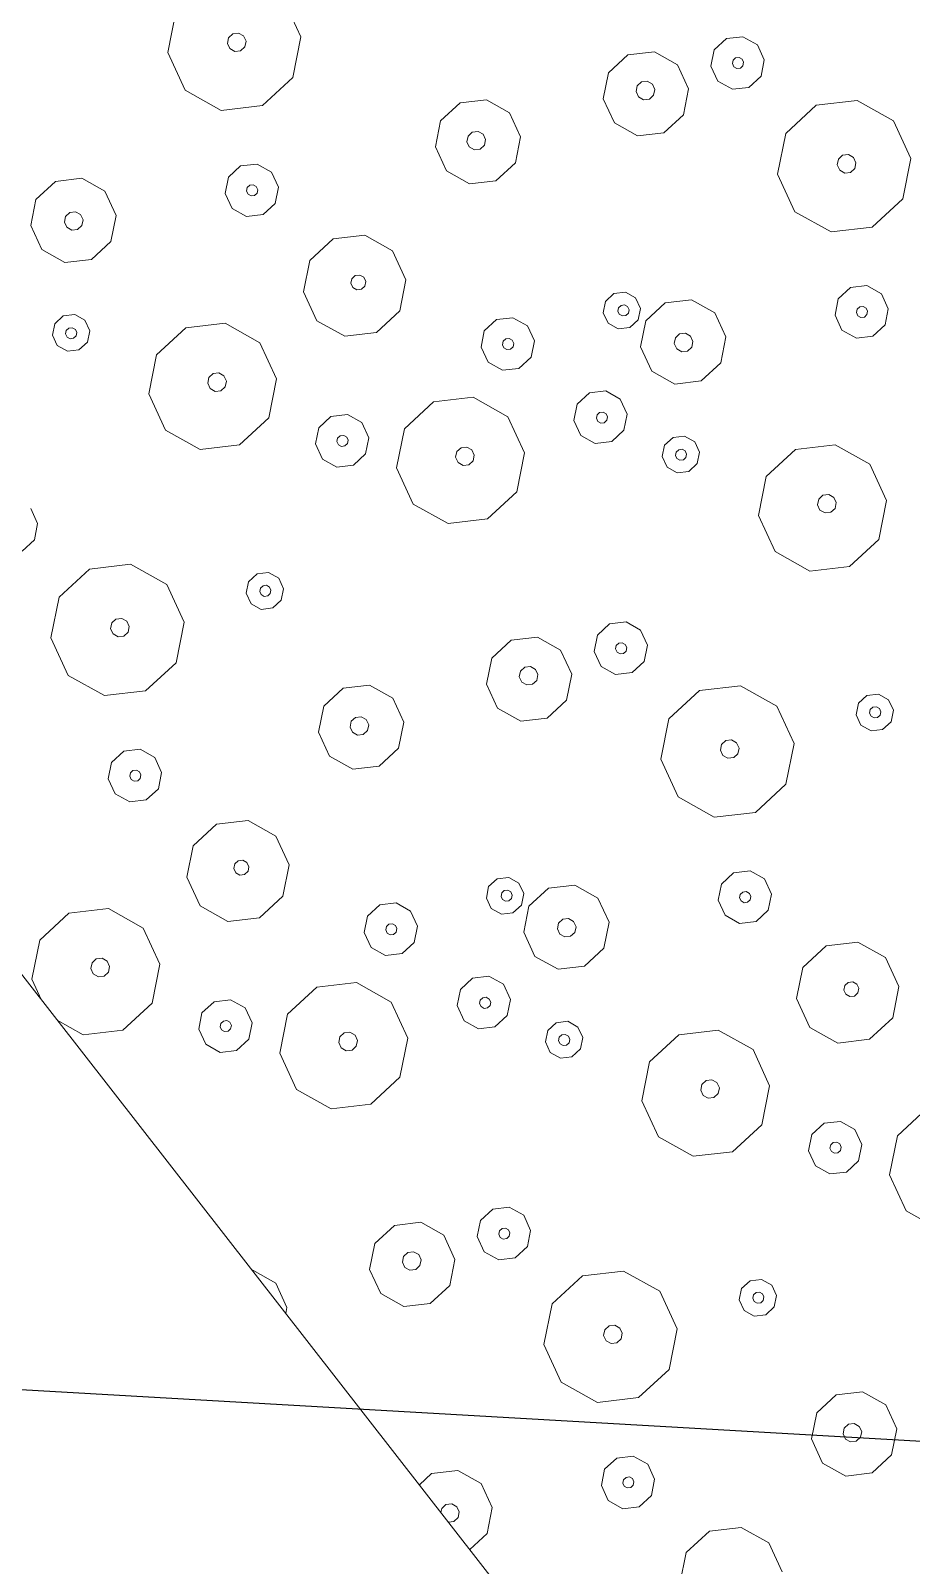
# Model space of a CAD drawing. Header units: metres. Extents: x -2858 to 512, y -1995 to 1252.
# Drawn here: x -497.879 to -495.254, y -110.44 to -105.862 of the extents above; entities that cross this region are included whole.
import ezdxf

# ---------------------------------------------------------------- set-up
doc = ezdxf.new("R2010")
doc.units = ezdxf.units.M
for name, color, linetype in [('1002 RES HTA TXT', 1, 'Continuous'), ('Calque commun', 7, 'Continuous'), ('Calque11', 7, 'Continuous')]:
    doc.layers.add(name, color=color, linetype=linetype)

# ---------------------------------------------------------------- blocks, each defined once
blk = doc.blocks.new('geometrebondepartleger')
at = {"layer": 'Calque11', "color": 7, "linetype": 'Continuous', "lineweight": 9}
blk.add_line((150.3457, 147.4392, 79), (130.1803, 35.9078, 79), dxfattribs=at)
blk = doc.blocks.new('pattern')
at = {"layer": 'Calque commun', "color": 54, "linetype": 'Continuous', "lineweight": 9}
for p, q in [((59.8957, 31.1756), (59.9638, 31.2158)), ((59.9638, 31.2158), (60.0425, 31.2083)), ((60.0425, 31.2083), (60.1018, 31.156)), ((60.4035, 31.1182), (60.4413, 31.2053)), ((59.8642, 31.1031), (59.8957, 31.1756)), ((60.1018, 31.156), (60.119, 31.0788)), ((59.8814, 31.0258), (59.8642, 31.1031)), ((59.9646, 31.0872), (59.9715, 31.1031)), ((59.9684, 31.0703), (59.9646, 31.0872)), ((59.9715, 31.1031), (59.9864, 31.1119)), ((59.9864, 31.1119), (60.0036, 31.1102)), ((60.0036, 31.1102), (60.0166, 31.0988)), ((60.0166, 31.0988), (60.0204, 31.0819)), ((60.4242, 31.0255), (60.4035, 31.1182)), ((59.9814, 31.0589), (59.9684, 31.0703)), ((59.9986, 31.0572), (59.9814, 31.0589)), ((60.0135, 31.066), (59.9986, 31.0572)), ((60.0204, 31.0819), (60.0135, 31.066)), ((60.119, 31.0788), (60.0876, 31.0062)), ((59.9407, 30.9735), (59.8814, 31.0258)), ((60.0876, 31.0062), (60.0195, 30.966)), ((60.4953, 30.9627), (60.4242, 31.0255)), ((60.6716, 31.0019), (60.5898, 30.9537)), ((60.0195, 30.966), (59.9407, 30.9735)), ((60.5898, 30.9537), (60.4953, 30.9627)), ((59.3665, 30.8786), (59.3923, 30.7628)), ((59.3923, 30.7628), (59.3451, 30.6539)), ((60.4695, 30.6926), (60.4892, 30.738)), ((60.4892, 30.738), (60.5318, 30.7631)), ((60.5318, 30.7631), (60.581, 30.7584)), ((60.581, 30.7584), (60.618, 30.7257)), ((60.618, 30.7257), (60.6288, 30.6774)), ((60.4803, 30.6443), (60.4695, 30.6926)), ((60.5317, 30.6875), (60.5358, 30.697)), ((60.534, 30.6773), (60.5317, 30.6875)), ((60.5418, 30.6705), (60.534, 30.6773)), ((60.5358, 30.697), (60.5448, 30.7023)), ((60.5448, 30.7023), (60.5551, 30.7013)), ((60.561, 30.6747), (60.5521, 30.6695)), ((60.5551, 30.7013), (60.5629, 30.6944)), ((60.5652, 30.6843), (60.561, 30.6747)), ((60.5629, 30.6944), (60.5652, 30.6843)), ((60.6288, 30.6774), (60.6091, 30.632)), ((59.3451, 30.6539), (59.2429, 30.5936)), ((59.8247, 30.6114), (59.8384, 30.6431)), ((59.8384, 30.6431), (59.8682, 30.6607)), ((59.8682, 30.6607), (59.9027, 30.6574)), ((59.9027, 30.6574), (59.9286, 30.6345)), ((59.9286, 30.6345), (59.9362, 30.6007)), ((60.5173, 30.6116), (60.4803, 30.6443)), ((60.5521, 30.6695), (60.5418, 30.6705)), ((60.6091, 30.632), (60.5666, 30.6069)), ((59.2429, 30.5936), (59.1248, 30.6048)), ((59.8322, 30.5776), (59.8247, 30.6114)), ((59.8624, 30.6085), (59.8666, 30.618)), ((59.8647, 30.5984), (59.8624, 30.6085)), ((59.8725, 30.5915), (59.8647, 30.5984)), ((59.8666, 30.618), (59.8755, 30.6233)), ((59.8828, 30.5905), (59.8725, 30.5915)), ((59.8755, 30.6233), (59.8859, 30.6223)), ((59.8918, 30.5958), (59.8828, 30.5905)), ((59.8859, 30.6223), (59.8936, 30.6155)), ((59.8959, 30.6053), (59.8918, 30.5958)), ((59.8936, 30.6155), (59.8959, 30.6053)), ((59.9362, 30.6007), (59.9224, 30.569)), ((60.5666, 30.6069), (60.5173, 30.6116)), ((59.3331, 30.532), (59.3756, 30.5572)), ((59.3756, 30.5572), (59.4249, 30.5525)), ((59.4249, 30.5525), (59.4619, 30.5198)), ((59.8581, 30.5547), (59.8322, 30.5776)), ((59.8926, 30.5514), (59.8581, 30.5547)), ((59.9224, 30.569), (59.8926, 30.5514)), ((60.1101, 30.4888), (60.2166, 30.5516)), ((60.2166, 30.5516), (60.3396, 30.5399)), ((60.3396, 30.5399), (60.4323, 30.4581)), ((59.3134, 30.4867), (59.3331, 30.532)), ((59.3797, 30.4911), (59.3887, 30.4964)), ((59.3887, 30.4964), (59.399, 30.4954)), ((59.399, 30.4954), (59.4068, 30.4885)), ((59.4619, 30.5198), (59.4727, 30.4715)), ((59.3241, 30.4384), (59.3134, 30.4867)), ((59.3756, 30.4816), (59.3797, 30.4911)), ((59.3778, 30.4714), (59.3756, 30.4816)), ((59.3856, 30.4646), (59.3778, 30.4714)), ((59.396, 30.4636), (59.3856, 30.4646)), ((59.4049, 30.4688), (59.396, 30.4636)), ((59.409, 30.4784), (59.4049, 30.4688)), ((59.4068, 30.4885), (59.409, 30.4784)), ((59.4727, 30.4715), (59.453, 30.4261)), ((60.061, 30.3754), (60.1101, 30.4888)), ((60.4323, 30.4581), (60.4592, 30.3374)), ((60.8748, 30.4333), (60.9429, 30.4735)), ((60.9429, 30.4735), (61.0129, 30.4669)), ((59.3612, 30.4057), (59.3241, 30.4384)), ((59.4104, 30.401), (59.3612, 30.4057)), ((59.453, 30.4261), (59.4104, 30.401)), ((60.8433, 30.3608), (60.8748, 30.4333)), ((60.0879, 30.2547), (60.061, 30.3754)), ((60.2222, 30.3596), (60.2291, 30.3755)), ((60.226, 30.3427), (60.2222, 30.3596)), ((60.2291, 30.3755), (60.244, 30.3843)), ((60.244, 30.3843), (60.2612, 30.3827)), ((60.2612, 30.3827), (60.2742, 30.3712)), ((60.2779, 30.3543), (60.2711, 30.3384)), ((60.2742, 30.3712), (60.2779, 30.3543)), ((60.8605, 30.2835), (60.8433, 30.3608)), ((60.9435, 30.3531), (60.9504, 30.3689)), ((60.9504, 30.3689), (60.9653, 30.3777)), ((60.9653, 30.3777), (60.9826, 30.3761)), ((60.9826, 30.3761), (60.9946, 30.3655)), ((58.9081, 30.3001), (58.9899, 30.3483)), ((58.9899, 30.3483), (59.0844, 30.3393)), ((59.0844, 30.3393), (59.1555, 30.2765)), ((60.2389, 30.3313), (60.226, 30.3427)), ((60.2562, 30.3296), (60.2389, 30.3313)), ((60.2711, 30.3384), (60.2562, 30.3296)), ((60.4592, 30.3374), (60.41, 30.224)), ((60.9473, 30.3362), (60.9435, 30.3531)), ((60.9603, 30.3247), (60.9473, 30.3362)), ((60.9775, 30.3231), (60.9603, 30.3247)), ((60.988, 30.3293), (60.9775, 30.3231)), ((58.8704, 30.213), (58.9081, 30.3001)), ((59.1555, 30.2765), (59.1762, 30.1838)), ((59.3857, 30.2101), (59.4879, 30.2705)), ((59.4879, 30.2705), (59.606, 30.2592)), ((60.9198, 30.2312), (60.8605, 30.2835)), ((58.9921, 30.2143), (59.004, 30.2213)), ((59.004, 30.2213), (59.0178, 30.22)), ((59.0178, 30.22), (59.0282, 30.2109)), ((59.606, 30.2592), (59.6949, 30.1807)), ((60.1805, 30.1729), (60.0879, 30.2547)), ((60.41, 30.224), (60.3036, 30.1612)), ((60.9694, 30.2264), (60.9198, 30.2312)), ((58.891, 30.1203), (58.8704, 30.213)), ((58.9866, 30.2016), (58.9921, 30.2143)), ((58.9896, 30.1881), (58.9866, 30.2016)), ((59, 30.1789), (58.9896, 30.1881)), ((59.0138, 30.1776), (59, 30.1789)), ((59.0257, 30.1846), (59.0138, 30.1776)), ((59.0312, 30.1973), (59.0257, 30.1846)), ((59.0282, 30.2109), (59.0312, 30.1973)), ((59.1762, 30.1838), (59.1384, 30.0967)), ((59.3385, 30.1013), (59.3857, 30.2101)), ((59.6949, 30.1807), (59.7207, 30.0648)), ((60.3036, 30.1612), (60.1805, 30.1729)), ((58.9622, 30.0575), (58.891, 30.1203)), ((59.1384, 30.0967), (59.0567, 30.0485)), ((59.3643, 29.9854), (59.3385, 30.1013)), ((59.4837, 30.087), (59.4906, 30.1029)), ((59.4875, 30.0702), (59.4837, 30.087)), ((59.4906, 30.1029), (59.5055, 30.1117)), ((59.5055, 30.1117), (59.5228, 30.1101)), ((59.5228, 30.1101), (59.5357, 30.0986)), ((59.5395, 30.0817), (59.5326, 30.0659)), ((59.5357, 30.0986), (59.5395, 30.0817)), ((59.0567, 30.0485), (58.9622, 30.0575)), ((59.5005, 30.0587), (59.4875, 30.0702)), ((59.5177, 30.0571), (59.5005, 30.0587)), ((59.5326, 30.0659), (59.5177, 30.0571)), ((59.7207, 30.0648), (59.6735, 29.956)), ((60.1825, 29.9672), (60.2251, 29.9923)), ((60.2251, 29.9923), (60.2743, 29.9876)), ((60.2743, 29.9876), (60.3114, 29.9549)), ((59.4532, 29.9069), (59.3643, 29.9854)), ((59.6735, 29.956), (59.5713, 29.8956)), ((60.1629, 29.9218), (60.1825, 29.9672)), ((60.3114, 29.9549), (60.3222, 29.9067)), ((59.5713, 29.8956), (59.4532, 29.9069)), ((60.1736, 29.8736), (60.1629, 29.9218)), ((60.2251, 29.9167), (60.2292, 29.9262)), ((60.2273, 29.9066), (60.2251, 29.9167)), ((60.2351, 29.8997), (60.2273, 29.9066)), ((60.2292, 29.9262), (60.2381, 29.9315)), ((60.2454, 29.8987), (60.2351, 29.8997)), ((60.2381, 29.9315), (60.2485, 29.9305)), ((60.2544, 29.904), (60.2454, 29.8987)), ((60.2485, 29.9305), (60.2563, 29.9237)), ((60.2585, 29.9135), (60.2544, 29.904)), ((60.2563, 29.9237), (60.2585, 29.9135)), ((60.3222, 29.9067), (60.3025, 29.8613)), ((60.3976, 29.8568), (60.4657, 29.8971)), ((60.4657, 29.8971), (60.5445, 29.8896)), ((58.956, 29.8328), (58.9986, 29.8579)), ((58.9986, 29.8579), (59.0478, 29.8532)), ((59.0478, 29.8532), (59.0849, 29.8205)), ((60.2107, 29.8409), (60.1736, 29.8736)), ((60.3025, 29.8613), (60.2599, 29.8362)), ((60.3661, 29.7843), (60.3976, 29.8568)), ((60.5445, 29.8896), (60.6038, 29.8372)), ((58.9363, 29.7874), (58.956, 29.8328)), ((59.0849, 29.8205), (59.0956, 29.7722)), ((60.2599, 29.8362), (60.2107, 29.8409)), ((60.6038, 29.8372), (60.621, 29.76)), ((58.9471, 29.7391), (58.9363, 29.7874)), ((58.9985, 29.7823), (59.0027, 29.7918)), ((59.0008, 29.7721), (58.9985, 29.7823)), ((59.0086, 29.7653), (59.0008, 29.7721)), ((59.0027, 29.7918), (59.0116, 29.7971)), ((59.0189, 29.7643), (59.0086, 29.7653)), ((59.0116, 29.7971), (59.0219, 29.7961)), ((59.0279, 29.7696), (59.0189, 29.7643)), ((59.0219, 29.7961), (59.0297, 29.7892)), ((59.032, 29.7791), (59.0279, 29.7696)), ((59.0297, 29.7892), (59.032, 29.7791)), ((59.0956, 29.7722), (59.076, 29.7269)), ((60.3833, 29.707), (60.3661, 29.7843)), ((60.4591, 29.7669), (60.466, 29.7828)), ((60.4629, 29.75), (60.4591, 29.7669)), ((60.466, 29.7828), (60.4809, 29.7916)), ((60.4809, 29.7916), (60.4981, 29.7899)), ((60.4981, 29.7899), (60.5111, 29.7785)), ((60.5149, 29.7616), (60.508, 29.7457)), ((60.5111, 29.7785), (60.5149, 29.7616)), ((60.621, 29.76), (60.5895, 29.6874)), ((58.2915, 29.7062), (58.3053, 29.7379)), ((58.3053, 29.7379), (58.3351, 29.7555)), ((58.3293, 29.7033), (58.3334, 29.7128)), ((58.3334, 29.7128), (58.3423, 29.7181)), ((58.3351, 29.7555), (58.3695, 29.7522)), ((58.3423, 29.7181), (58.3527, 29.7171)), ((58.3527, 29.7171), (58.3605, 29.7103)), ((58.3695, 29.7522), (58.3955, 29.7293)), ((58.3955, 29.7293), (58.403, 29.6955)), ((58.9842, 29.7064), (58.9471, 29.7391)), ((59.076, 29.7269), (59.0334, 29.7017)), ((59.6503, 29.6992), (59.6801, 29.7168)), ((59.6801, 29.7168), (59.7146, 29.7135)), ((59.7146, 29.7135), (59.7405, 29.6906)), ((60.4759, 29.7386), (60.4629, 29.75)), ((60.4931, 29.7369), (60.4759, 29.7386)), ((60.508, 29.7457), (60.4931, 29.7369)), ((58.299, 29.6724), (58.2915, 29.7062)), ((58.325, 29.6495), (58.299, 29.6724)), ((58.3315, 29.6932), (58.3293, 29.7033)), ((58.3393, 29.6863), (58.3315, 29.6932)), ((58.3497, 29.6853), (58.3393, 29.6863)), ((58.3586, 29.6906), (58.3497, 29.6853)), ((58.3627, 29.7001), (58.3586, 29.6906)), ((58.3605, 29.7103), (58.3627, 29.7001)), ((58.403, 29.6955), (58.3892, 29.6638)), ((59.0334, 29.7017), (58.9842, 29.7064)), ((59.6366, 29.6674), (59.6503, 29.6992)), ((59.6441, 29.6336), (59.6366, 29.6674)), ((59.676, 29.6647), (59.6801, 29.6742)), ((59.6801, 29.6742), (59.6891, 29.6795)), ((59.6891, 29.6795), (59.6994, 29.6785)), ((59.6994, 29.6785), (59.7072, 29.6716)), ((59.7072, 29.6716), (59.7094, 29.6615)), ((59.7405, 29.6906), (59.7481, 29.6568)), ((60.4426, 29.6547), (60.3833, 29.707)), ((60.5895, 29.6874), (60.5214, 29.6472)), ((58.3594, 29.6462), (58.325, 29.6495)), ((58.3892, 29.6638), (58.3594, 29.6462)), ((58.577, 29.5836), (58.6834, 29.6464)), ((58.6834, 29.6464), (58.8065, 29.6347)), ((58.8065, 29.6347), (58.8991, 29.5529)), ((59.67, 29.6107), (59.6441, 29.6336)), ((59.6783, 29.6545), (59.676, 29.6647)), ((59.686, 29.6477), (59.6783, 29.6545)), ((59.6964, 29.6467), (59.686, 29.6477)), ((59.7053, 29.652), (59.6964, 29.6467)), ((59.7343, 29.6251), (59.7045, 29.6075)), ((59.7094, 29.6615), (59.7053, 29.652)), ((59.7481, 29.6568), (59.7343, 29.6251)), ((60.5214, 29.6472), (60.4426, 29.6547)), ((58.5278, 29.4702), (58.577, 29.5836)), ((59.7045, 29.6075), (59.67, 29.6107)), ((60.8067, 29.5067), (60.8382, 29.5793)), ((60.8382, 29.5793), (60.8541, 29.5887)), ((58.8991, 29.5529), (58.926, 29.4322)), ((59.3416, 29.5281), (59.4097, 29.5684)), ((59.4097, 29.5684), (59.4885, 29.5609)), ((59.4885, 29.5609), (59.5478, 29.5085)), ((59.3101, 29.4556), (59.3416, 29.5281)), ((59.5478, 29.5085), (59.565, 29.4313)), ((59.7093, 29.4625), (59.7519, 29.4876)), ((59.7519, 29.4876), (59.8011, 29.4829)), ((60.8239, 29.4295), (60.8067, 29.5067)), ((58.5547, 29.3495), (58.5278, 29.4702)), ((58.689, 29.4544), (58.6959, 29.4703)), ((58.6928, 29.4375), (58.689, 29.4544)), ((58.6959, 29.4703), (58.7108, 29.4791)), ((58.7108, 29.4791), (58.728, 29.4775)), ((58.728, 29.4775), (58.741, 29.466)), ((58.7448, 29.4491), (58.7379, 29.4332)), ((58.741, 29.466), (58.7448, 29.4491)), ((59.3273, 29.3783), (59.3101, 29.4556)), ((59.4104, 29.4479), (59.4172, 29.4638)), ((59.4141, 29.431), (59.4104, 29.4479)), ((59.4172, 29.4638), (59.4322, 29.4725)), ((59.4322, 29.4725), (59.4494, 29.4709)), ((59.4494, 29.4709), (59.4623, 29.4595)), ((59.4661, 29.4426), (59.4592, 29.4267)), ((59.4623, 29.4595), (59.4661, 29.4426)), ((59.6897, 29.4171), (59.7093, 29.4625)), ((59.8011, 29.4829), (59.8382, 29.4502)), ((59.8382, 29.4502), (59.8489, 29.402)), ((58.7058, 29.4261), (58.6928, 29.4375)), ((58.723, 29.4244), (58.7058, 29.4261)), ((58.7379, 29.4332), (58.723, 29.4244)), ((58.926, 29.4322), (58.8768, 29.3188)), ((59.4271, 29.4195), (59.4141, 29.431)), ((59.4443, 29.4179), (59.4271, 29.4195)), ((59.4592, 29.4267), (59.4443, 29.4179)), ((59.565, 29.4313), (59.5335, 29.3587)), ((59.7004, 29.3689), (59.6897, 29.4171)), ((59.7506, 29.4149), (59.7547, 29.4245)), ((59.7528, 29.4048), (59.7506, 29.4149)), ((59.7606, 29.3979), (59.7528, 29.4048)), ((59.7547, 29.4245), (59.7636, 29.4297)), ((59.7709, 29.3969), (59.7606, 29.3979)), ((59.7636, 29.4297), (59.774, 29.4288)), ((59.7799, 29.4022), (59.7709, 29.3969)), ((59.774, 29.4288), (59.7817, 29.4219)), ((59.784, 29.4118), (59.7799, 29.4022)), ((59.7817, 29.4219), (59.784, 29.4118)), ((59.8489, 29.402), (59.8293, 29.3566)), ((60.8251, 29.4284), (60.8239, 29.4295)), ((57.8525, 29.3049), (57.9547, 29.3653)), ((57.9547, 29.3653), (58.0728, 29.354)), ((58.0728, 29.354), (58.1618, 29.2755)), ((58.6473, 29.2677), (58.5547, 29.3495)), ((59.3866, 29.326), (59.3273, 29.3783)), ((59.5335, 29.3587), (59.4654, 29.3185)), ((59.7375, 29.3362), (59.7004, 29.3689)), ((59.8293, 29.3566), (59.7867, 29.3315)), ((59.9997, 29.3117), (60.1019, 29.372)), ((60.1019, 29.372), (60.22, 29.3608)), ((60.22, 29.3608), (60.309, 29.2822)), ((57.8053, 29.1961), (57.8525, 29.3049)), ((58.8768, 29.3188), (58.7704, 29.256)), ((59.4654, 29.3185), (59.3866, 29.326)), ((59.7867, 29.3315), (59.7375, 29.3362)), ((59.9525, 29.2028), (59.9997, 29.3117)), ((58.1618, 29.2755), (58.1876, 29.1596)), ((58.7704, 29.256), (58.6473, 29.2677)), ((59.4342, 29.2499), (59.4479, 29.2817)), ((59.4479, 29.2817), (59.4777, 29.2993)), ((59.4698, 29.2495), (59.4739, 29.2591)), ((59.4739, 29.2591), (59.4829, 29.2643)), ((59.4777, 29.2993), (59.5122, 29.296)), ((59.4829, 29.2643), (59.4932, 29.2634)), ((59.4932, 29.2634), (59.501, 29.2565)), ((59.501, 29.2565), (59.5033, 29.2463)), ((59.5122, 29.296), (59.5381, 29.2731)), ((59.5381, 29.2731), (59.5457, 29.2393)), ((60.309, 29.2822), (60.3348, 29.1664)), ((59.4417, 29.2161), (59.4342, 29.2499)), ((59.4676, 29.1932), (59.4417, 29.2161)), ((59.4721, 29.2394), (59.4698, 29.2495)), ((59.4798, 29.2325), (59.4721, 29.2394)), ((59.4902, 29.2315), (59.4798, 29.2325)), ((59.4991, 29.2368), (59.4902, 29.2315)), ((59.5033, 29.2463), (59.4991, 29.2368)), ((59.5457, 29.2393), (59.5319, 29.2075)), ((60.1047, 29.2045), (60.1196, 29.2133)), ((60.1196, 29.2133), (60.1368, 29.2117)), ((60.1368, 29.2117), (60.1498, 29.2002)), ((57.8311, 29.0802), (57.8053, 29.1961)), ((57.9506, 29.1819), (57.9575, 29.1977)), ((57.9543, 29.165), (57.9506, 29.1819)), ((57.9673, 29.1535), (57.9543, 29.165)), ((57.9575, 29.1977), (57.9724, 29.2065)), ((57.9724, 29.2065), (57.9896, 29.2049)), ((57.9896, 29.2049), (58.0026, 29.1934)), ((58.0063, 29.1765), (57.9994, 29.1607)), ((58.0026, 29.1934), (58.0063, 29.1765)), ((59.5021, 29.1899), (59.4676, 29.1932)), ((59.5319, 29.2075), (59.5021, 29.1899)), ((59.9783, 29.087), (59.9525, 29.2028)), ((60.0978, 29.1886), (60.1047, 29.2045)), ((60.1016, 29.1717), (60.0978, 29.1886)), ((60.1145, 29.1603), (60.1016, 29.1717)), ((60.1467, 29.1674), (60.1317, 29.1586)), ((60.1535, 29.1833), (60.1467, 29.1674)), ((60.1498, 29.2002), (60.1535, 29.1833)), ((60.3348, 29.1664), (60.2876, 29.0576)), ((57.9845, 29.1519), (57.9673, 29.1535)), ((57.9994, 29.1607), (57.9845, 29.1519)), ((58.1876, 29.1596), (58.1403, 29.0508)), ((59.7312, 29.1107), (59.7738, 29.1358)), ((59.7738, 29.1358), (59.823, 29.1311)), ((59.823, 29.1311), (59.8601, 29.0984)), ((60.1317, 29.1586), (60.1145, 29.1603)), ((57.92, 29.0017), (57.8311, 29.0802)), ((58.6494, 29.062), (58.6919, 29.0871)), ((58.6919, 29.0871), (58.7412, 29.0825)), ((58.7412, 29.0825), (58.7782, 29.0497)), ((59.7116, 29.0653), (59.7312, 29.1107)), ((59.7779, 29.0697), (59.7868, 29.075)), ((59.7868, 29.075), (59.7972, 29.074)), ((59.7972, 29.074), (59.805, 29.0671)), ((59.8601, 29.0984), (59.8709, 29.0501)), ((60.0673, 29.0085), (59.9783, 29.087)), ((58.1403, 29.0508), (58.0382, 28.9904)), ((58.6297, 29.0166), (58.6494, 29.062)), ((58.696, 29.021), (58.705, 29.0263)), ((58.705, 29.0263), (58.7153, 29.0253)), ((58.7782, 29.0497), (58.789, 29.0015)), ((59.7223, 29.017), (59.7116, 29.0653)), ((59.7738, 29.0602), (59.7779, 29.0697)), ((59.776, 29.05), (59.7738, 29.0602)), ((59.7838, 29.0432), (59.776, 29.05)), ((59.7942, 29.0422), (59.7838, 29.0432)), ((59.8031, 29.0475), (59.7942, 29.0422)), ((59.8072, 29.057), (59.8031, 29.0475)), ((59.805, 29.0671), (59.8072, 29.057)), ((59.8709, 29.0501), (59.8512, 29.0048)), ((60.2876, 29.0576), (60.1854, 28.9972)), ((58.0382, 28.9904), (57.92, 29.0017)), ((58.6404, 28.9684), (58.6297, 29.0166)), ((58.6919, 29.0115), (58.696, 29.021)), ((58.6941, 29.0014), (58.6919, 29.0115)), ((58.7019, 28.9945), (58.6941, 29.0014)), ((58.7123, 28.9935), (58.7019, 28.9945)), ((58.7212, 28.9988), (58.7123, 28.9935)), ((58.7153, 29.0253), (58.7231, 29.0185)), ((58.7253, 29.0083), (58.7212, 28.9988)), ((58.7231, 29.0185), (58.7253, 29.0083)), ((58.789, 29.0015), (58.7693, 28.9561)), ((58.8644, 28.9516), (58.9325, 28.9919)), ((58.9325, 28.9919), (59.0113, 28.9844)), ((59.0113, 28.9844), (59.0706, 28.932)), ((59.7594, 28.9843), (59.7223, 29.017)), ((59.8086, 28.9796), (59.7594, 28.9843)), ((59.8512, 29.0048), (59.8086, 28.9796)), ((60.1854, 28.9972), (60.0673, 29.0085)), ((57.4228, 28.9276), (57.4654, 28.9527)), ((57.4654, 28.9527), (57.5146, 28.948)), ((57.5146, 28.948), (57.5517, 28.9153)), ((58.6775, 28.9357), (58.6404, 28.9684)), ((58.7267, 28.931), (58.6775, 28.9357)), ((58.7693, 28.9561), (58.7267, 28.931)), ((58.833, 28.8791), (58.8644, 28.9516)), ((60.2559, 28.8903), (60.2756, 28.9357)), ((60.2756, 28.9357), (60.3181, 28.9608)), ((60.3181, 28.9608), (60.3674, 28.9561)), ((60.3674, 28.9561), (60.4044, 28.9234)), ((57.4032, 28.8822), (57.4228, 28.9276)), ((57.4695, 28.8866), (57.4784, 28.8919)), ((57.4784, 28.8919), (57.4888, 28.8909)), ((57.4888, 28.8909), (57.4966, 28.884)), ((57.5517, 28.9153), (57.5624, 28.867)), ((59.0706, 28.932), (59.0878, 28.8548)), ((60.2666, 28.8421), (60.2559, 28.8903)), ((60.3181, 28.8852), (60.3222, 28.8947)), ((60.3222, 28.8947), (60.3312, 28.9)), ((60.3312, 28.9), (60.3415, 28.899)), ((60.3415, 28.899), (60.3493, 28.8921)), ((60.3493, 28.8921), (60.3515, 28.882)), ((60.4044, 28.9234), (60.4152, 28.8752)), ((57.4139, 28.8339), (57.4032, 28.8822)), ((57.4654, 28.8771), (57.4695, 28.8866)), ((57.4676, 28.8669), (57.4654, 28.8771)), ((57.4754, 28.8601), (57.4676, 28.8669)), ((57.4857, 28.8591), (57.4754, 28.8601)), ((57.4947, 28.8644), (57.4857, 28.8591)), ((57.4988, 28.8739), (57.4947, 28.8644)), ((57.4966, 28.884), (57.4988, 28.8739)), ((57.5624, 28.867), (57.5428, 28.8217)), ((58.8502, 28.8019), (58.833, 28.8791)), ((58.9259, 28.8617), (58.9328, 28.8776)), ((58.9297, 28.8448), (58.9259, 28.8617)), ((58.9427, 28.8334), (58.9297, 28.8448)), ((58.9328, 28.8776), (58.9477, 28.8864)), ((58.9477, 28.8864), (58.965, 28.8847)), ((58.965, 28.8847), (58.9779, 28.8733)), ((58.9817, 28.8564), (58.9748, 28.8405)), ((58.9779, 28.8733), (58.9817, 28.8564)), ((59.0878, 28.8548), (59.0563, 28.7822)), ((60.3203, 28.8751), (60.3181, 28.8852)), ((60.3281, 28.8682), (60.3203, 28.8751)), ((60.3385, 28.8672), (60.3281, 28.8682)), ((60.3474, 28.8725), (60.3385, 28.8672)), ((60.3515, 28.882), (60.3474, 28.8725)), ((60.4152, 28.8752), (60.3955, 28.8298)), ((57.451, 28.8012), (57.4139, 28.8339)), ((57.5002, 28.7965), (57.451, 28.8012)), ((57.5428, 28.8217), (57.5002, 28.7965)), ((58.1172, 28.794), (58.147, 28.8116)), ((58.147, 28.8116), (58.1814, 28.8083)), ((58.1814, 28.8083), (58.2074, 28.7854)), ((58.9095, 28.7495), (58.8502, 28.8019)), ((58.9599, 28.8317), (58.9427, 28.8334)), ((58.9748, 28.8405), (58.9599, 28.8317)), ((60.3037, 28.8093), (60.2666, 28.8421)), ((60.3529, 28.8046), (60.3037, 28.8093)), ((60.3955, 28.8298), (60.3529, 28.8046)), ((58.1034, 28.7622), (58.1172, 28.794)), ((58.1109, 28.7285), (58.1034, 28.7622)), ((58.1428, 28.7595), (58.147, 28.769)), ((58.1451, 28.7493), (58.1428, 28.7595)), ((58.147, 28.769), (58.1559, 28.7743)), ((58.1559, 28.7743), (58.1662, 28.7733)), ((58.1662, 28.7733), (58.174, 28.7664)), ((58.1763, 28.7563), (58.1721, 28.7468)), ((58.174, 28.7664), (58.1763, 28.7563)), ((58.2149, 28.7516), (58.2011, 28.7199)), ((58.2074, 28.7854), (58.2149, 28.7516)), ((59.0563, 28.7822), (58.9882, 28.742)), ((59.8506, 28.7037), (59.9324, 28.752)), ((59.9324, 28.752), (60.0269, 28.743)), ((57.0438, 28.6784), (57.1502, 28.7412)), ((57.1502, 28.7412), (57.2733, 28.7295)), ((57.2733, 28.7295), (57.3659, 28.6477)), ((58.1369, 28.7055), (58.1109, 28.7285)), ((58.1529, 28.7425), (58.1451, 28.7493)), ((58.1632, 28.7415), (58.1529, 28.7425)), ((58.1721, 28.7468), (58.1632, 28.7415)), ((58.2011, 28.7199), (58.1713, 28.7023)), ((58.9882, 28.742), (58.9095, 28.7495)), ((59.305, 28.6741), (59.3731, 28.7143)), ((59.3731, 28.7143), (59.4519, 28.7068)), ((59.4519, 28.7068), (59.5112, 28.6544)), ((60.0269, 28.743), (60.098, 28.6801)), ((56.9946, 28.565), (57.0438, 28.6784)), ((57.8084, 28.6229), (57.8765, 28.6632)), ((57.8765, 28.6632), (57.9553, 28.6557)), ((58.1713, 28.7023), (58.1369, 28.7055)), ((59.2735, 28.6015), (59.305, 28.6741)), ((59.8129, 28.6166), (59.8506, 28.7037)), ((60.098, 28.6801), (60.1187, 28.5875)), ((60.3282, 28.6138), (60.4303, 28.6741)), ((60.4303, 28.6741), (60.5485, 28.6628)), ((60.5485, 28.6628), (60.6374, 28.5843)), ((57.3659, 28.6477), (57.3928, 28.527)), ((57.777, 28.5504), (57.8084, 28.6229)), ((57.9553, 28.6557), (58.0146, 28.6033)), ((59.5112, 28.6544), (59.5284, 28.5772)), ((59.8335, 28.5239), (59.8129, 28.6166)), ((59.9291, 28.6052), (59.9346, 28.6179)), ((59.9346, 28.6179), (59.9465, 28.625)), ((59.9465, 28.625), (59.9603, 28.6237)), ((59.9603, 28.6237), (59.9707, 28.6145)), ((59.9707, 28.6145), (59.9737, 28.601)), ((57.1627, 28.5651), (57.1776, 28.5739)), ((57.1776, 28.5739), (57.1949, 28.5723)), ((57.1949, 28.5723), (57.2078, 28.5608)), ((58.0146, 28.6033), (58.0318, 28.5261)), ((58.1762, 28.5573), (58.2187, 28.5824)), ((58.2187, 28.5824), (58.2679, 28.5778)), ((58.2679, 28.5778), (58.305, 28.545)), ((59.2907, 28.5243), (59.2735, 28.6015)), ((59.374, 28.5856), (59.3808, 28.6015)), ((59.3777, 28.5688), (59.374, 28.5856)), ((59.3907, 28.5573), (59.3777, 28.5688)), ((59.3808, 28.6015), (59.3957, 28.6103)), ((59.3957, 28.6103), (59.413, 28.6087)), ((59.413, 28.6087), (59.4259, 28.5972)), ((59.4297, 28.5803), (59.4228, 28.5645)), ((59.4259, 28.5972), (59.4297, 28.5803)), ((59.5284, 28.5772), (59.4969, 28.5046)), ((59.9321, 28.5917), (59.9291, 28.6052)), ((59.9425, 28.5826), (59.9321, 28.5917)), ((59.9563, 28.5812), (59.9425, 28.5826)), ((59.9682, 28.5883), (59.9563, 28.5812)), ((59.9737, 28.601), (59.9682, 28.5883)), ((60.1187, 28.5875), (60.0809, 28.5004)), ((60.281, 28.5049), (60.3282, 28.6138)), ((60.6374, 28.5843), (60.6568, 28.4973)), ((57.0215, 28.4443), (56.9946, 28.565)), ((57.1558, 28.5492), (57.1627, 28.5651)), ((57.1596, 28.5324), (57.1558, 28.5492)), ((57.1726, 28.5209), (57.1596, 28.5324)), ((57.2047, 28.528), (57.1898, 28.5193)), ((57.2116, 28.5439), (57.2047, 28.528)), ((57.2078, 28.5608), (57.2116, 28.5439)), ((57.3928, 28.527), (57.3437, 28.4136)), ((57.7942, 28.4732), (57.777, 28.5504)), ((57.8772, 28.5427), (57.8841, 28.5586)), ((57.881, 28.5258), (57.8772, 28.5427)), ((57.8939, 28.5143), (57.881, 28.5258)), ((57.8841, 28.5586), (57.899, 28.5674)), ((57.899, 28.5674), (57.9162, 28.5657)), ((57.9162, 28.5657), (57.9292, 28.5543)), ((57.9329, 28.5374), (57.9261, 28.5215)), ((57.9292, 28.5543), (57.9329, 28.5374)), ((58.0318, 28.5261), (58.0003, 28.4535)), ((58.1565, 28.5119), (58.1762, 28.5573)), ((58.2215, 28.5193), (58.2304, 28.5246)), ((58.2304, 28.5246), (58.2408, 28.5236)), ((58.2408, 28.5236), (58.2486, 28.5167)), ((58.305, 28.545), (58.3158, 28.4968)), ((59.35, 28.4719), (59.2907, 28.5243)), ((59.4079, 28.5557), (59.3907, 28.5573)), ((59.4228, 28.5645), (59.4079, 28.5557)), ((59.9047, 28.4611), (59.8335, 28.5239)), ((57.1898, 28.5193), (57.1726, 28.5209)), ((57.9112, 28.5127), (57.8939, 28.5143)), ((57.9261, 28.5215), (57.9112, 28.5127)), ((58.1672, 28.4637), (58.1565, 28.5119)), ((58.2174, 28.5097), (58.2215, 28.5193)), ((58.2196, 28.4996), (58.2174, 28.5097)), ((58.2274, 28.4927), (58.2196, 28.4996)), ((58.2378, 28.4918), (58.2274, 28.4927)), ((58.2467, 28.497), (58.2378, 28.4918)), ((58.2508, 28.5066), (58.2467, 28.497)), ((58.2486, 28.5167), (58.2508, 28.5066)), ((58.3158, 28.4968), (58.2961, 28.4514)), ((59.4969, 28.5046), (59.4288, 28.4644)), ((60.0809, 28.5004), (59.9992, 28.4521)), ((60.3068, 28.3891), (60.281, 28.5049)), ((60.4262, 28.4907), (60.4331, 28.5066)), ((60.43, 28.4738), (60.4262, 28.4907)), ((60.4331, 28.5066), (60.448, 28.5154)), ((60.448, 28.5154), (60.4653, 28.5137)), ((60.4653, 28.5137), (60.4782, 28.5023)), ((60.482, 28.4854), (60.4751, 28.4695)), ((60.4782, 28.5023), (60.482, 28.4854)), ((57.1142, 28.3625), (57.0215, 28.4443)), ((57.8535, 28.4208), (57.7942, 28.4732)), ((58.0003, 28.4535), (57.9322, 28.4133)), ((58.2043, 28.431), (58.1672, 28.4637)), ((58.2535, 28.4263), (58.2043, 28.431)), ((58.2961, 28.4514), (58.2535, 28.4263)), ((58.4665, 28.4065), (58.5687, 28.4668)), ((58.5687, 28.4668), (58.6868, 28.4556)), ((58.6868, 28.4556), (58.7758, 28.3771)), ((59.4288, 28.4644), (59.35, 28.4719)), ((59.9992, 28.4521), (59.9047, 28.4611)), ((60.443, 28.4623), (60.43, 28.4738)), ((60.4602, 28.4607), (60.443, 28.4623)), ((60.4751, 28.4695), (60.4602, 28.4607)), ((57.3437, 28.4136), (57.2372, 28.3508)), ((57.9322, 28.4133), (57.8535, 28.4208)), ((57.9148, 28.3765), (57.9446, 28.3941)), ((57.9446, 28.3941), (57.979, 28.3908)), ((57.979, 28.3908), (58.005, 28.3679)), ((58.4193, 28.2976), (58.4665, 28.4065)), ((60.3957, 28.3105), (60.3068, 28.3891)), ((60.6433, 28.4224), (60.616, 28.3596)), ((57.2372, 28.3508), (57.1142, 28.3625)), ((57.901, 28.3447), (57.9148, 28.3765)), ((57.9085, 28.3109), (57.901, 28.3447)), ((57.9366, 28.3443), (57.9408, 28.3539)), ((57.9389, 28.3342), (57.9366, 28.3443)), ((57.9408, 28.3539), (57.9497, 28.3591)), ((57.9497, 28.3591), (57.96, 28.3582)), ((57.96, 28.3582), (57.9678, 28.3513)), ((57.9701, 28.3412), (57.966, 28.3316)), ((57.9678, 28.3513), (57.9701, 28.3412)), ((58.005, 28.3679), (58.0125, 28.3341)), ((58.7758, 28.3771), (58.8016, 28.2612)), ((60.616, 28.3596), (60.5138, 28.2993)), ((57.9345, 28.288), (57.9085, 28.3109)), ((57.9467, 28.3273), (57.9389, 28.3342)), ((57.957, 28.3264), (57.9467, 28.3273)), ((57.966, 28.3316), (57.957, 28.3264)), ((57.9987, 28.3023), (57.9689, 28.2847)), ((58.0125, 28.3341), (57.9987, 28.3023)), ((58.4451, 28.1818), (58.4193, 28.2976)), ((58.5646, 28.2834), (58.5715, 28.2993)), ((58.5715, 28.2993), (58.5864, 28.3081)), ((58.5864, 28.3081), (58.6036, 28.3065)), ((58.6036, 28.3065), (58.6166, 28.295)), ((58.6166, 28.295), (58.6204, 28.2781)), ((60.5138, 28.2993), (60.3957, 28.3105)), ((57.9689, 28.2847), (57.9345, 28.288)), ((58.5684, 28.2665), (58.5646, 28.2834)), ((58.5813, 28.2551), (58.5684, 28.2665)), ((58.5986, 28.2534), (58.5813, 28.2551)), ((58.6135, 28.2622), (58.5986, 28.2534)), ((58.6204, 28.2781), (58.6135, 28.2622)), ((58.8016, 28.2612), (58.7544, 28.1524)), ((59.8985, 28.2364), (59.9411, 28.2615)), ((59.9411, 28.2615), (59.9903, 28.2568)), ((59.9903, 28.2568), (60.0274, 28.2241)), ((58.1784, 28.1601), (58.1981, 28.2055)), ((58.1981, 28.2055), (58.2407, 28.2306)), ((58.2407, 28.2306), (58.2899, 28.2259)), ((58.2899, 28.2259), (58.3269, 28.1932)), ((59.8788, 28.191), (59.8985, 28.2364)), ((60.0274, 28.2241), (60.0381, 28.1759)), ((57.0965, 28.1115), (57.1162, 28.1568)), ((57.1162, 28.1568), (57.1588, 28.182)), ((57.1588, 28.182), (57.208, 28.1773)), ((57.208, 28.1773), (57.2451, 28.1445)), ((58.1892, 28.1118), (58.1784, 28.1601)), ((58.2406, 28.155), (58.2447, 28.1645)), ((58.2447, 28.1645), (58.2537, 28.1698)), ((58.2537, 28.1698), (58.264, 28.1688)), ((58.264, 28.1688), (58.2718, 28.1619)), ((58.2718, 28.1619), (58.2741, 28.1518)), ((58.3269, 28.1932), (58.3377, 28.1449)), ((58.5341, 28.1033), (58.4451, 28.1818)), ((59.2478, 28.1416), (59.2776, 28.1592)), ((59.2776, 28.1592), (59.312, 28.1559)), ((59.8896, 28.1428), (59.8788, 28.191)), ((59.941, 28.1859), (59.9452, 28.1954)), ((59.9433, 28.1758), (59.941, 28.1859)), ((59.9511, 28.1689), (59.9433, 28.1758)), ((59.9452, 28.1954), (59.9541, 28.2007)), ((59.9614, 28.1679), (59.9511, 28.1689)), ((59.9541, 28.2007), (59.9644, 28.1997)), ((59.9704, 28.1732), (59.9614, 28.1679)), ((59.9644, 28.1997), (59.9722, 28.1929)), ((59.9745, 28.1827), (59.9704, 28.1732)), ((59.9722, 28.1929), (59.9745, 28.1827)), ((60.0381, 28.1759), (60.0185, 28.1305)), ((57.1073, 28.0632), (57.0965, 28.1115)), ((57.1587, 28.1063), (57.1628, 28.1159)), ((57.1628, 28.1159), (57.1718, 28.1211)), ((57.1718, 28.1211), (57.1821, 28.1201)), ((57.1821, 28.1201), (57.1899, 28.1133)), ((57.1899, 28.1133), (57.1922, 28.1031)), ((57.2451, 28.1445), (57.2558, 28.0963)), ((58.2262, 28.0791), (58.1892, 28.1118)), ((58.2429, 28.1448), (58.2406, 28.155)), ((58.2506, 28.138), (58.2429, 28.1448)), ((58.261, 28.137), (58.2506, 28.138)), ((58.2699, 28.1423), (58.261, 28.137)), ((58.2741, 28.1518), (58.2699, 28.1423)), ((58.3377, 28.1449), (58.318, 28.0996)), ((58.7544, 28.1524), (58.6522, 28.092)), ((59.234, 28.1098), (59.2478, 28.1416)), ((59.2718, 28.107), (59.2759, 28.1165)), ((59.2759, 28.1165), (59.2848, 28.1218)), ((59.2848, 28.1218), (59.2952, 28.1208)), ((59.2952, 28.1208), (59.303, 28.1139)), ((59.303, 28.1139), (59.3052, 28.1038)), ((59.312, 28.1559), (59.338, 28.133)), ((59.338, 28.133), (59.3455, 28.0992)), ((59.9267, 28.11), (59.8896, 28.1428)), ((60.0185, 28.1305), (59.9759, 28.1054)), ((57.161, 28.0962), (57.1587, 28.1063)), ((57.1688, 28.0893), (57.161, 28.0962)), ((57.1791, 28.0883), (57.1688, 28.0893)), ((57.188, 28.0936), (57.1791, 28.0883)), ((57.1922, 28.1031), (57.188, 28.0936)), ((57.2558, 28.0963), (57.2361, 28.0509)), ((57.3312, 28.0465), (57.3994, 28.0867)), ((57.3994, 28.0867), (57.4781, 28.0792)), ((57.4781, 28.0792), (57.5374, 28.0268)), ((58.2754, 28.0744), (58.2262, 28.0791)), ((58.318, 28.0996), (58.2754, 28.0744)), ((58.6522, 28.092), (58.5341, 28.1033)), ((59.2415, 28.076), (59.234, 28.1098)), ((59.2675, 28.0531), (59.2415, 28.076)), ((59.274, 28.0968), (59.2718, 28.107)), ((59.2818, 28.0899), (59.274, 28.0968)), ((59.2922, 28.089), (59.2818, 28.0899)), ((59.3011, 28.0942), (59.2922, 28.089)), ((59.3052, 28.1038), (59.3011, 28.0942)), ((59.3317, 28.0674), (59.3019, 28.0498)), ((59.3455, 28.0992), (59.3317, 28.0674)), ((59.9759, 28.1054), (59.9267, 28.11)), ((57.1443, 28.0305), (57.1073, 28.0632)), ((57.1936, 28.0258), (57.1443, 28.0305)), ((57.2361, 28.0509), (57.1936, 28.0258)), ((57.2998, 27.9739), (57.3312, 28.0465)), ((57.5374, 28.0268), (57.5546, 27.9496)), ((58.7227, 27.9851), (58.7424, 28.0305)), ((58.7424, 28.0305), (58.785, 28.0556)), ((58.785, 28.0556), (58.8342, 28.0509)), ((58.8342, 28.0509), (58.8713, 28.0182)), ((59.3019, 28.0498), (59.2675, 28.0531)), ((59.5195, 27.9872), (59.6259, 28.0501)), ((59.6259, 28.0501), (59.749, 28.0383)), ((59.749, 28.0383), (59.8416, 27.9565)), ((57.317, 27.8967), (57.2998, 27.9739)), ((57.3997, 27.9724), (57.4146, 27.9812)), ((57.4146, 27.9812), (57.4318, 27.9795)), ((57.4318, 27.9795), (57.4448, 27.9681)), ((58.7335, 27.9369), (58.7227, 27.9851)), ((58.7849, 27.98), (58.789, 27.9895)), ((58.7872, 27.9699), (58.7849, 27.98)), ((58.789, 27.9895), (58.798, 27.9948)), ((58.798, 27.9948), (58.8083, 27.9938)), ((58.8083, 27.9938), (58.8161, 27.987)), ((58.8184, 27.9768), (58.8142, 27.9673)), ((58.8161, 27.987), (58.8184, 27.9768)), ((58.8713, 28.0182), (58.882, 27.97)), ((59.4703, 27.8738), (59.5195, 27.9872)), ((57.3928, 27.9565), (57.3997, 27.9724)), ((57.3965, 27.9396), (57.3928, 27.9565)), ((57.4095, 27.9282), (57.3965, 27.9396)), ((57.4267, 27.9265), (57.4095, 27.9282)), ((57.4416, 27.9353), (57.4267, 27.9265)), ((57.4485, 27.9512), (57.4416, 27.9353)), ((57.4448, 27.9681), (57.4485, 27.9512)), ((57.5546, 27.9496), (57.5232, 27.877)), ((58.7705, 27.9041), (58.7335, 27.9369)), ((58.795, 27.963), (58.7872, 27.9699)), ((58.8053, 27.962), (58.795, 27.963)), ((58.8142, 27.9673), (58.8053, 27.962)), ((58.882, 27.97), (58.8623, 27.9246)), ((59.8416, 27.9565), (59.8685, 27.8359)), ((57.3763, 27.8443), (57.317, 27.8967)), ((58.8198, 27.8995), (58.7705, 27.9041)), ((58.8623, 27.9246), (58.8198, 27.8995)), ((59.6384, 27.874), (59.6533, 27.8827)), ((59.6533, 27.8827), (59.6705, 27.8811)), ((57.455, 27.8368), (57.3763, 27.8443)), ((57.5232, 27.877), (57.455, 27.8368)), ((58.3175, 27.7985), (58.3992, 27.8468)), ((58.3992, 27.8468), (58.4937, 27.8378)), ((58.4937, 27.8378), (58.5649, 27.7749)), ((59.4972, 27.7532), (59.4703, 27.8738)), ((59.6315, 27.8581), (59.6384, 27.874)), ((59.6353, 27.8412), (59.6315, 27.8581)), ((59.6483, 27.8297), (59.6353, 27.8412)), ((59.6804, 27.8369), (59.6655, 27.8281)), ((59.6705, 27.8811), (59.6835, 27.8697)), ((59.6873, 27.8528), (59.6804, 27.8369)), ((59.6835, 27.8697), (59.6873, 27.8528)), ((59.8685, 27.8359), (59.8193, 27.7225)), ((57.7718, 27.7689), (57.8399, 27.8091)), ((57.8399, 27.8091), (57.9187, 27.8016)), ((57.9187, 27.8016), (57.978, 27.7492)), ((58.2797, 27.7114), (58.3175, 27.7985)), ((59.6655, 27.8281), (59.6483, 27.8297)), ((57.7404, 27.6963), (57.7718, 27.7689)), ((57.978, 27.7492), (57.9952, 27.672)), ((58.5649, 27.7749), (58.5855, 27.6823)), ((58.795, 27.7086), (58.8972, 27.7689)), ((58.8972, 27.7689), (59.0153, 27.7576)), ((59.0153, 27.7576), (59.1043, 27.6791)), ((59.5898, 27.6713), (59.4972, 27.7532)), ((57.8477, 27.6963), (57.8626, 27.7051)), ((57.8626, 27.7051), (57.8798, 27.7035)), ((57.8798, 27.7035), (57.8928, 27.692)), ((58.3003, 27.6188), (58.2797, 27.7114)), ((58.3959, 27.7), (58.4014, 27.7127)), ((58.3989, 27.6865), (58.3959, 27.7)), ((58.4014, 27.7127), (58.4133, 27.7198)), ((58.4133, 27.7198), (58.4271, 27.7185)), ((58.4271, 27.7185), (58.4375, 27.7093)), ((58.4375, 27.7093), (58.4405, 27.6958)), ((58.7478, 27.5997), (58.795, 27.7086)), ((59.8193, 27.7225), (59.7129, 27.6596)), ((57.7576, 27.6191), (57.7404, 27.6963)), ((57.8408, 27.6805), (57.8477, 27.6963)), ((57.8445, 27.6636), (57.8408, 27.6805)), ((57.8575, 27.6521), (57.8445, 27.6636)), ((57.8896, 27.6593), (57.8747, 27.6505)), ((57.8965, 27.6751), (57.8896, 27.6593)), ((57.8928, 27.692), (57.8965, 27.6751)), ((57.9952, 27.672), (57.9637, 27.5994)), ((58.4093, 27.6774), (58.3989, 27.6865)), ((58.4231, 27.6761), (58.4093, 27.6774)), ((58.435, 27.6831), (58.4231, 27.6761)), ((58.4405, 27.6958), (58.435, 27.6831)), ((58.5855, 27.6823), (58.5477, 27.5952)), ((59.1043, 27.6791), (59.1301, 27.5633)), ((59.7129, 27.6596), (59.5898, 27.6713)), ((57.8169, 27.5667), (57.7576, 27.6191)), ((57.8747, 27.6505), (57.8575, 27.6521)), ((58.3715, 27.5559), (58.3003, 27.6188)), ((58.9, 27.6014), (58.9149, 27.6102)), ((58.9149, 27.6102), (58.9321, 27.6085)), ((58.9321, 27.6085), (58.9451, 27.5971)), ((57.8956, 27.5592), (57.8169, 27.5667)), ((57.9637, 27.5994), (57.8956, 27.5592)), ((58.5477, 27.5952), (58.466, 27.5469)), ((58.7736, 27.4839), (58.7478, 27.5997)), ((58.8931, 27.5855), (58.9, 27.6014)), ((58.8968, 27.5686), (58.8931, 27.5855)), ((58.9098, 27.5571), (58.8968, 27.5686)), ((58.9419, 27.5643), (58.927, 27.5555)), ((58.9488, 27.5802), (58.9419, 27.5643)), ((58.9451, 27.5971), (58.9488, 27.5802)), ((59.1301, 27.5633), (59.0828, 27.4544)), ((58.466, 27.5469), (58.3715, 27.5559)), ((58.927, 27.5555), (58.9098, 27.5571)), ((58.8625, 27.4053), (58.7736, 27.4839)), ((59.5919, 27.4657), (59.6344, 27.4908)), ((59.6344, 27.4908), (59.6837, 27.4861)), ((59.0828, 27.4544), (58.9807, 27.3941)), ((59.5722, 27.4203), (59.5919, 27.4657)), ((58.9807, 27.3941), (58.8625, 27.4053)), ((58.3653, 27.3312), (58.4079, 27.3563)), ((58.4079, 27.3563), (58.4571, 27.3516)), ((58.4571, 27.3516), (58.4942, 27.3189)), ((58.3457, 27.2858), (58.3653, 27.3312)), ((58.4079, 27.2807), (58.412, 27.2902)), ((58.412, 27.2902), (58.4209, 27.2955)), ((58.4209, 27.2955), (58.4313, 27.2945)), ((58.4313, 27.2945), (58.4391, 27.2877)), ((58.4391, 27.2877), (58.4413, 27.2775)), ((58.4942, 27.3189), (58.5049, 27.2707)), ((58.3564, 27.2376), (58.3457, 27.2858)), ((58.4101, 27.2706), (58.4079, 27.2807)), ((58.4179, 27.2637), (58.4101, 27.2706)), ((58.4282, 27.2627), (58.4179, 27.2637)), ((58.4372, 27.268), (58.4282, 27.2627)), ((58.4413, 27.2775), (58.4372, 27.268)), ((58.5049, 27.2707), (58.4853, 27.2253)), ((58.3935, 27.2049), (58.3564, 27.2376)), ((58.4427, 27.2002), (58.3935, 27.2049)), ((58.4853, 27.2253), (58.4427, 27.2002)), ((59.0459, 27.1659), (59.0597, 27.1976)), ((59.0597, 27.1976), (59.0895, 27.2152)), ((59.0895, 27.2152), (59.1239, 27.2119)), ((59.1239, 27.2119), (59.1499, 27.189)), ((59.0534, 27.1321), (59.0459, 27.1659)), ((59.0853, 27.1631), (59.0895, 27.1727)), ((59.0876, 27.153), (59.0853, 27.1631)), ((59.0954, 27.1461), (59.0876, 27.153)), ((59.0895, 27.1727), (59.0984, 27.1779)), ((59.0984, 27.1779), (59.1087, 27.1769)), ((59.1146, 27.1504), (59.1057, 27.1451)), ((59.1087, 27.1769), (59.1165, 27.1701)), ((59.1188, 27.1599), (59.1146, 27.1504)), ((59.1165, 27.1701), (59.1188, 27.1599)), ((59.1574, 27.1553), (59.1436, 27.1235)), ((59.1499, 27.189), (59.1574, 27.1553)), ((57.9863, 27.082), (58.0927, 27.1449)), ((58.0927, 27.1449), (58.2158, 27.1331)), ((58.2158, 27.1331), (58.3084, 27.0513)), ((59.0793, 27.1092), (59.0534, 27.1321)), ((59.1138, 27.1059), (59.0793, 27.1092)), ((59.1057, 27.1451), (59.0954, 27.1461)), ((59.1436, 27.1235), (59.1138, 27.1059)), ((57.9371, 26.9686), (57.9863, 27.082)), ((58.7509, 27.0266), (58.819, 27.0668)), ((58.819, 27.0668), (58.8978, 27.0593)), ((58.8978, 27.0593), (58.9571, 27.0069)), ((58.3084, 27.0513), (58.3353, 26.9307)), ((58.7195, 26.954), (58.7509, 27.0266)), ((58.0983, 26.9529), (58.1052, 26.9688)), ((58.1052, 26.9688), (58.1201, 26.9776)), ((58.1201, 26.9776), (58.1374, 26.9759)), ((58.1374, 26.9759), (58.1503, 26.9645)), ((58.8266, 26.9622), (58.8415, 26.971)), ((58.8415, 26.971), (58.8587, 26.9694)), ((58.8587, 26.9694), (58.8717, 26.9579)), ((58.9571, 27.0069), (58.9743, 26.9297)), ((58.1021, 26.936), (58.0983, 26.9529)), ((58.1151, 26.9245), (58.1021, 26.936)), ((58.1323, 26.9229), (58.1151, 26.9245)), ((58.1472, 26.9317), (58.1323, 26.9229)), ((58.1541, 26.9476), (58.1472, 26.9317)), ((58.1503, 26.9645), (58.1541, 26.9476)), ((58.3353, 26.9307), (58.2862, 26.8173)), ((58.7367, 26.8768), (58.7195, 26.954)), ((58.8197, 26.9463), (58.8266, 26.9622)), ((58.8235, 26.9294), (58.8197, 26.9463)), ((58.8364, 26.918), (58.8235, 26.9294)), ((58.8685, 26.9251), (58.8536, 26.9163)), ((58.8754, 26.941), (58.8685, 26.9251)), ((58.8717, 26.9579), (58.8754, 26.941)), ((58.9743, 26.9297), (58.9428, 26.8571)), ((58.796, 26.8244), (58.7367, 26.8768)), ((58.8536, 26.9163), (58.8364, 26.918)), ((58.9428, 26.8571), (58.8747, 26.8169)), ((58.2862, 26.8173), (58.1797, 26.7544)), ((58.8747, 26.8169), (58.796, 26.8244))]:
    blk.add_line(p, q, dxfattribs=at)
at = {"layer": 'Calque commun', "color": 7, "linetype": 'Continuous', "lineweight": 9}
mesh = blk.add_polyface(dxfattribs=at)
corners = [(70.8497, 113.5412), (53.8349, 19.1692), (74.7282, 106.3237), (76.0435, 113.5984), (74.769, 106.1763), (58.8077, 18.2701), (114.1703, 105.207), (114.1703, 98.5387)]
mesh.append_faces([[corners[k] for k in face] for face in [(3, 4, 6)]], dxfattribs={"vtx0": -1, "vtx1": -1, "color": 7})
mesh.append_faces([[corners[k] for k in face] for face in [(3, 2, 4)]], dxfattribs={"vtx0": -1, "vtx2": -1, "color": 7})
mesh.append_faces([[corners[k] for k in face] for face in [(5, 2, 1)]], dxfattribs={"vtx1": -1, "color": 7})
mesh.append_faces([[corners[k] for k in face] for face in [(0, 1, 2), (3, 0, 2)]], dxfattribs={"vtx1": -1, "vtx2": -1, "color": 7})
mesh.append_faces([[corners[k] for k in face] for face in [(4, 7, 6)]], dxfattribs={"vtx2": -1, "color": 7})

msp = doc.modelspace()

# ---------------------------------------------------------------- linework, layer by layer
at = {"layer": '1002 RES HTA TXT', "color": 3, "flags": 128}
msp.add_lwpolyline([(-285.1062, -122.1478), (-602.0373, -103.9316)], dxfattribs=at)

# ---------------------------------------------------------------- block references
at = {"layer": 'Calque commun', "color": 0, "linetype": 'ByBlock', "lineweight": -2, "rotation": 228.1617603435354}
for name, p in [('geometrebondepartleger', (-440.1616, 15.2632)), ('pattern', (-478.5712, -44.6144))]:
    msp.add_blockref(name, p, dxfattribs=at)

doc.saveas('drawing.dxf')
